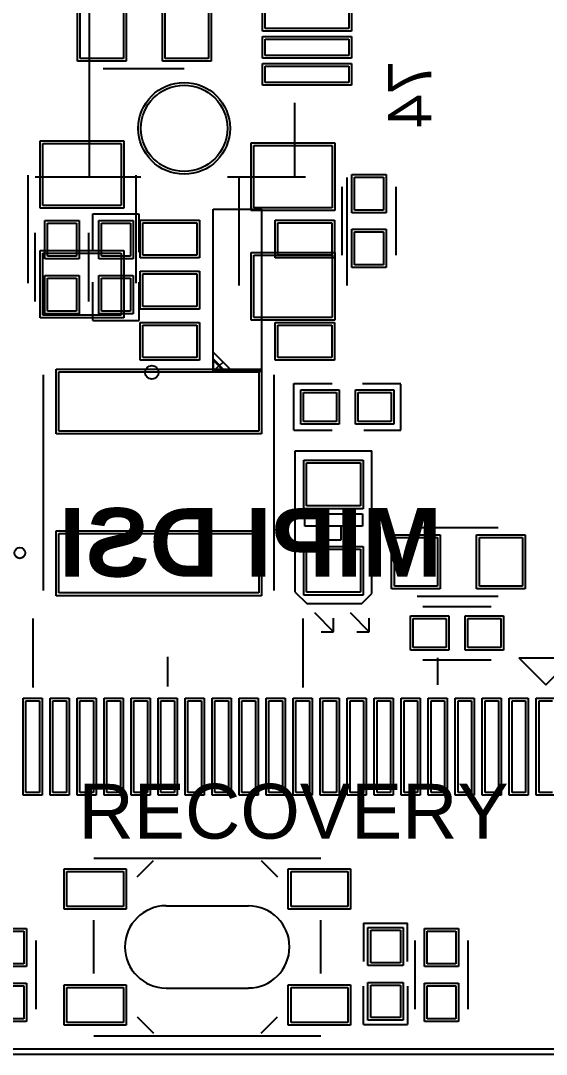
# Model space of a CAD drawing. Header units: inches. Extents: x -5 to 125, y -8 to 83.
# Drawn here: x 22.88 to 32.61, y 0 to 19.16 of the extents above; entities that cross this region are included whole.
import ezdxf

# ---------------------------------------------------------------- set-up
doc = ezdxf.new("R2010")
doc.units = ezdxf.units.IN
for name, color, linetype in [('Bottom Overlay', 54, 'Continuous'), ('Bottom Paste', 16, 'Continuous'), ('Bottom Solder', 6, 'Continuous'), ('Keep-Out Layer', 6, 'Continuous'), ('Top Overlay', 2, 'Continuous'), ('Top Paste', 8, 'Continuous'), ('Top Solder', 216, 'Continuous')]:
    doc.layers.add(name, color=color, linetype=linetype)
doc.styles.add('Arial', font='', dxfattribs={"height": 0.2})
doc.styles.add('Arial_Bold', font='', dxfattribs={"height": 0.2})
doc.styles.get('Arial').set_extended_font_data('Arial')
doc.styles.get('Arial_Bold').set_extended_font_data('Arial', bold=True)

# ---------------------------------------------------------------- blocks, each defined once
blk = doc.blocks.new('M_2_E_K___B_48')
at = {"layer": 'Bottom Overlay'}
for p, q in [((10.9, 2.3), (10.9, 3.75)), ((10.9, 3.55), (9.525, 3.55)), ((10.9, -0.25), (10.9, 0.7)), ((10.9, -0.25), (-10.9, -0.25)), ((10.9, -1.261), (10.9, -0.25))]:
    blk.add_line(p, q, dxfattribs=at)
at = {"layer": 'Bottom Paste'}
for p, q in [((7.85, 4.55), (8.15, 4.55)), ((8.15, 4.55), (8.15, 3)), ((8.35, 3), (8.35, 4.55)), ((8.35, 4.55), (8.65, 4.55)), ((8.65, 4.55), (8.65, 3)), ((8.85, 3), (8.85, 4.55)), ((8.85, 4.55), (9.15, 4.55)), ((9.15, 4.55), (9.15, 3)), ((8.15, 3), (7.85, 3)), ((8.65, 3), (8.35, 3)), ((9.15, 3), (8.85, 3))]:
    blk.add_line(p, q, dxfattribs=at)
at = {"layer": 'Bottom Solder'}
for p, q in [((7.8, 4.6), (8.2, 4.6)), ((8.2, 4.6), (8.2, 2.95)), ((8.3, 2.95), (8.3, 4.6)), ((8.3, 4.6), (8.7, 4.6)), ((8.7, 4.6), (8.7, 2.95)), ((8.8, 2.95), (8.8, 4.6)), ((8.8, 4.6), (9.2, 4.6)), ((9.2, 4.6), (9.2, 2.95)), ((8.2, 2.95), (7.8, 2.95)), ((8.7, 2.95), (8.3, 2.95)), ((9.2, 2.95), (8.8, 2.95))]:
    blk.add_line(p, q, dxfattribs=at)
for radius in [0.85, 0.8]:
    blk.add_circle((10, 1.5), radius, dxfattribs=at)
at = {"layer": 'Top Solder'}
for radius in [0.85, 0.8]:
    blk.add_circle((10, 1.5), radius, dxfattribs=at)
at = {"layer": 'Bottom Overlay', "style": 'Arial', "text_generation_flag": 2}
blk.add_text('74', height=0.8, rotation=-180, dxfattribs=at).set_placement((8.75, 6.075))
blk = doc.blocks.new('0603C_52')
at = {"layer": 'Top Overlay'}
for p, q in [((-0.762, 0.635), (0.738, 0.635)), ((-0.762, -0.635), (0.738, -0.635))]:
    blk.add_line(p, q, dxfattribs=at)
at = {"layer": 'Top Paste'}
for p, q in [((-1.187, -0.45), (-1.187, 0.45)), ((-1.187, 0.45), (-0.387, 0.45)), ((-0.387, 0.45), (-0.387, -0.45)), ((0.387, -0.45), (0.387, 0.45)), ((0.387, 0.45), (1.187, 0.45)), ((1.187, 0.45), (1.187, -0.45)), ((-0.387, -0.45), (-1.187, -0.45)), ((1.187, -0.45), (0.387, -0.45))]:
    blk.add_line(p, q, dxfattribs=at)
at = {"layer": 'Top Solder'}
for p, q in [((-1.237, -0.5), (-1.237, 0.5)), ((-1.237, 0.5), (-0.337, 0.5)), ((-0.337, 0.5), (-0.337, -0.5)), ((0.337, -0.5), (0.337, 0.5)), ((0.337, 0.5), (1.237, 0.5)), ((1.237, 0.5), (1.237, -0.5)), ((-0.337, -0.5), (-1.237, -0.5)), ((1.237, -0.5), (0.337, -0.5))]:
    blk.add_line(p, q, dxfattribs=at)
blk = doc.blocks.new('QFN_2_3_95')
at = {"layer": 'Top Overlay'}
for p, q in [((-0.928, 1.728), (-1.228, 1.428)), ((-0.927, 1.728), (-0.928, 1.728)), ((1.228, 1.728), (0.965, 1.728)), ((1.228, 1.728), (1.228, 1.016)), ((-1.228, 1.428), (-1.228, 0.94)), ((-1.228, -1.016), (-1.228, -1.728)), ((1.228, -1.016), (1.228, -1.728)), ((-0.95, -1.728), (-1.228, -1.728)), ((1.228, -1.728), (0.952, -1.728))]:
    blk.add_line(p, q, dxfattribs=at)
blk.add_circle((-1.676, 0.508), 0.1, dxfattribs=at)
at = {"layer": 'Top Paste'}
for p, q in [((-0.625, 0.9), (-0.625, 1.8)), ((-0.625, 1.8), (-0.375, 1.8)), ((-0.375, 1.8), (-0.375, 0.9)), ((-0.125, 0.9), (-0.125, 1.8)), ((-0.125, 1.8), (0.125, 1.8)), ((0.125, 1.8), (0.125, 0.9)), ((0.375, 0.9), (0.375, 1.8)), ((0.375, 1.8), (0.625, 1.8)), ((0.625, 1.8), (0.625, 0.9)), ((-0.625, 0.9), (-0.625, 1.3)), ((-0.625, 1.3), (0.625, 1.3)), ((0.625, 1.3), (0.625, 0.9)), ((-0.375, 0.9), (-0.625, 0.9)), ((0.625, 0.9), (-0.625, 0.9)), ((0.125, 0.9), (-0.125, 0.9)), ((0.625, 0.9), (0.375, 0.9)), ((-1.3, 0.375), (-1.3, 0.625)), ((-1.3, 0.625), (-0.6, 0.625)), ((-0.6, 0.625), (-0.6, 0.375)), ((0.6, 0.375), (0.6, 0.625)), ((0.6, 0.625), (1.3, 0.625)), ((1.3, 0.625), (1.3, 0.375)), ((-0.6, 0.375), (-1.3, 0.375)), ((1.3, 0.375), (0.6, 0.375)), ((-1.3, -0.125), (-1.3, 0.125)), ((-1.3, 0.125), (-0.6, 0.125)), ((-0.6, 0.125), (-0.6, -0.125)), ((-0.2, -0.125), (-0.2, 0.125)), ((-0.2, 0.125), (0.2, 0.125)), ((0.2, 0.125), (0.2, -0.125)), ((0.6, -0.125), (0.6, 0.125)), ((0.6, 0.125), (1.3, 0.125)), ((1.3, 0.125), (1.3, -0.125)), ((-0.6, -0.125), (-1.3, -0.125)), ((0.2, -0.125), (-0.2, -0.125)), ((1.3, -0.125), (0.6, -0.125)), ((-1.3, -0.625), (-1.3, -0.375)), ((-1.3, -0.375), (-0.6, -0.375)), ((-0.6, -0.375), (-0.6, -0.625)), ((0.6, -0.625), (0.6, -0.375)), ((0.6, -0.375), (1.3, -0.375)), ((1.3, -0.375), (1.3, -0.625)), ((-0.6, -0.625), (-1.3, -0.625)), ((1.3, -0.625), (0.6, -0.625)), ((-0.625, -1.8), (-0.625, -0.9)), ((-0.625, -0.9), (-0.375, -0.9)), ((-0.375, -0.9), (-0.375, -1.8)), ((-0.125, -1.8), (-0.125, -0.9)), ((-0.125, -0.9), (0.125, -0.9)), ((0.125, -0.9), (0.125, -1.8)), ((0.375, -1.8), (0.375, -0.9)), ((0.375, -0.9), (0.625, -0.9)), ((0.625, -0.9), (0.625, -1.8)), ((-0.375, -1.8), (-0.625, -1.8)), ((0.125, -1.8), (-0.125, -1.8)), ((0.625, -1.8), (0.375, -1.8))]:
    blk.add_line(p, q, dxfattribs=at)
at = {"layer": 'Top Solder'}
for p, q in [((-0.675, 0.85), (-0.675, 1.85)), ((-0.675, 1.85), (-0.325, 1.85)), ((-0.325, 1.85), (-0.325, 0.85)), ((-0.175, 0.85), (-0.175, 1.85)), ((-0.175, 1.85), (0.175, 1.85)), ((0.175, 1.85), (0.175, 0.85)), ((0.325, 0.85), (0.325, 1.85)), ((0.325, 1.85), (0.675, 1.85)), ((0.675, 1.85), (0.675, 0.85)), ((-0.675, 0.85), (-0.675, 1.35)), ((-0.675, 1.35), (0.675, 1.35)), ((0.675, 1.35), (0.675, 0.85)), ((-0.325, 0.85), (-0.675, 0.85)), ((0.675, 0.85), (-0.675, 0.85)), ((0.175, 0.85), (-0.175, 0.85)), ((0.675, 0.85), (0.325, 0.85)), ((-1.35, 0.325), (-1.35, 0.675)), ((-1.35, 0.675), (-0.55, 0.675)), ((-0.55, 0.675), (-0.55, 0.325)), ((0.55, 0.325), (0.55, 0.675)), ((0.55, 0.675), (1.35, 0.675)), ((1.35, 0.675), (1.35, 0.325)), ((-0.55, 0.325), (-1.35, 0.325)), ((1.35, 0.325), (0.55, 0.325)), ((-1.35, -0.175), (-1.35, 0.175)), ((-1.35, 0.175), (-0.55, 0.175)), ((-0.55, 0.175), (-0.55, -0.175)), ((-0.25, -0.175), (-0.25, 0.175)), ((-0.25, 0.175), (0.25, 0.175)), ((0.25, 0.175), (0.25, -0.175)), ((0.55, -0.175), (0.55, 0.175)), ((0.55, 0.175), (1.35, 0.175)), ((1.35, 0.175), (1.35, -0.175)), ((-0.55, -0.175), (-1.35, -0.175)), ((0.25, -0.175), (-0.25, -0.175)), ((1.35, -0.175), (0.55, -0.175)), ((-1.35, -0.675), (-1.35, -0.325)), ((-1.35, -0.325), (-0.55, -0.325)), ((-0.55, -0.325), (-0.55, -0.675)), ((0.55, -0.675), (0.55, -0.325)), ((0.55, -0.325), (1.35, -0.325)), ((1.35, -0.325), (1.35, -0.675)), ((-0.55, -0.675), (-1.35, -0.675)), ((1.35, -0.675), (0.55, -0.675)), ((-0.675, -1.85), (-0.675, -0.85)), ((-0.675, -0.85), (-0.325, -0.85)), ((-0.325, -0.85), (-0.325, -1.85)), ((-0.175, -1.85), (-0.175, -0.85)), ((-0.175, -0.85), (0.175, -0.85)), ((0.175, -0.85), (0.175, -1.85)), ((0.325, -1.85), (0.325, -0.85)), ((0.325, -0.85), (0.675, -0.85)), ((0.675, -0.85), (0.675, -1.85)), ((-0.325, -1.85), (-0.675, -1.85)), ((0.175, -1.85), (-0.175, -1.85)), ((0.675, -1.85), (0.325, -1.85))]:
    blk.add_line(p, q, dxfattribs=at)
blk = doc.blocks.new('SOT_235_B_98')
at = {"layer": 'Bottom Overlay'}
for p, q in [((-0.45, -1.5), (-0.45, 1.5)), ((-0.45, 1.5), (0.45, 1.5)), ((0.45, -1.5), (0.45, 1.5)), ((-0.45, -1.15), (-0.1, -1.5)), ((-0.45, -1.275), (-0.45, -1.5)), ((-0.45, -1.275), (-0.225, -1.5)), ((-0.45, -1.3), (-0.25, -1.5)), ((-0.45, -1.3), (-0.225, -1.5)), ((-0.45, -1.5), (-0.265, -1.335)), ((-0.45, -1.5), (0.45, -1.5)), ((-0.1, -1.5), (-0.025, -1.5))]:
    blk.add_line(p, q, dxfattribs=at)
blk.add_circle((-1.585, -1.524), 0.125, dxfattribs=at)
at = {"layer": 'Bottom Paste'}
for p, q in [((-1.75, 0.65), (-1.75, 1.25)), ((-1.75, 1.25), (-0.75, 1.25)), ((-0.75, 1.25), (-0.75, 0.65)), ((0.75, 0.65), (0.75, 1.25)), ((0.75, 1.25), (1.75, 1.25)), ((1.75, 1.25), (1.75, 0.65)), ((-0.75, 0.65), (-1.75, 0.65)), ((1.75, 0.65), (0.75, 0.65)), ((-1.75, -0.3), (-1.75, 0.3)), ((-1.75, 0.3), (-0.75, 0.3)), ((-0.75, 0.3), (-0.75, -0.3)), ((-0.75, -0.3), (-1.75, -0.3)), ((-1.75, -1.25), (-1.75, -0.65)), ((-1.75, -0.65), (-0.75, -0.65)), ((-0.75, -0.65), (-0.75, -1.25)), ((0.75, -1.25), (0.75, -0.65)), ((0.75, -0.65), (1.75, -0.65)), ((1.75, -0.65), (1.75, -1.25)), ((-0.75, -1.25), (-1.75, -1.25)), ((1.75, -1.25), (0.75, -1.25))]:
    blk.add_line(p, q, dxfattribs=at)
at = {"layer": 'Bottom Solder'}
for p, q in [((-1.8, 0.6), (-1.8, 1.3)), ((-1.8, 1.3), (-0.7, 1.3)), ((-0.7, 1.3), (-0.7, 0.6)), ((0.7, 0.6), (0.7, 1.3)), ((0.7, 1.3), (1.8, 1.3)), ((1.8, 1.3), (1.8, 0.6)), ((-0.7, 0.6), (-1.8, 0.6)), ((1.8, 0.6), (0.7, 0.6)), ((-1.8, -0.35), (-1.8, 0.35)), ((-1.8, 0.35), (-0.7, 0.35)), ((-0.7, 0.35), (-0.7, -0.35)), ((-0.7, -0.35), (-1.8, -0.35)), ((-1.8, -1.3), (-1.8, -0.6)), ((-1.8, -0.6), (-0.7, -0.6)), ((-0.7, -0.6), (-0.7, -1.3)), ((0.7, -1.3), (0.7, -0.6)), ((0.7, -0.6), (1.8, -0.6)), ((1.8, -0.6), (1.8, -1.3)), ((-0.7, -1.3), (-1.8, -1.3)), ((1.8, -1.3), (0.7, -1.3))]:
    blk.add_line(p, q, dxfattribs=at)
blk = doc.blocks.new('0402R_229')
at = {"layer": 'Top Overlay'}
for p, q in [((-0.991, 0.432), (-0.279, 0.432)), ((-0.991, -0.432), (-0.991, 0.432)), ((0.279, 0.432), (0.991, 0.432)), ((0.991, -0.432), (0.991, 0.419)), ((-0.991, -0.432), (-0.279, -0.432)), ((0.305, -0.432), (0.991, -0.432))]:
    blk.add_line(p, q, dxfattribs=at)
at = {"layer": 'Top Paste'}
for p, q in [((-0.813, -0.267), (-0.813, 0.267)), ((-0.813, 0.267), (-0.203, 0.267)), ((-0.203, 0.267), (-0.203, -0.267)), ((0.203, -0.267), (0.203, 0.267)), ((0.203, 0.267), (0.813, 0.267)), ((0.813, 0.267), (0.813, -0.267)), ((-0.203, -0.267), (-0.813, -0.267)), ((0.813, -0.267), (0.203, -0.267))]:
    blk.add_line(p, q, dxfattribs=at)
at = {"layer": 'Top Solder'}
for p, q in [((-0.863, -0.317), (-0.863, 0.317)), ((-0.863, 0.317), (-0.153, 0.317)), ((-0.153, 0.317), (-0.153, -0.317)), ((0.153, -0.317), (0.153, 0.317)), ((0.153, 0.317), (0.863, 0.317)), ((0.863, 0.317), (0.863, -0.317)), ((-0.153, -0.317), (-0.863, -0.317)), ((0.863, -0.317), (0.153, -0.317))]:
    blk.add_line(p, q, dxfattribs=at)
blk = doc.blocks.new('0402R_B_241')
at = {"layer": 'Bottom Overlay'}
for p, q in [((-0.991, 0.432), (-0.991, -0.432)), ((-0.991, 0.432), (-0.279, 0.432)), ((0.305, 0.432), (0.991, 0.432)), ((0.991, 0.432), (0.991, -0.419)), ((-0.991, -0.432), (-0.279, -0.432)), ((0.279, -0.432), (0.991, -0.432))]:
    blk.add_line(p, q, dxfattribs=at)
at = {"layer": 'Bottom Paste'}
for p, q in [((-0.813, -0.267), (-0.813, 0.267)), ((-0.813, 0.267), (-0.203, 0.267)), ((-0.203, 0.267), (-0.203, -0.267)), ((0.203, -0.267), (0.203, 0.267)), ((0.203, 0.267), (0.813, 0.267)), ((0.813, 0.267), (0.813, -0.267)), ((-0.203, -0.267), (-0.813, -0.267)), ((0.813, -0.267), (0.203, -0.267))]:
    blk.add_line(p, q, dxfattribs=at)
at = {"layer": 'Bottom Solder'}
for p, q in [((-0.863, -0.317), (-0.863, 0.317)), ((-0.863, 0.317), (-0.153, 0.317)), ((-0.153, 0.317), (-0.153, -0.317)), ((0.153, -0.317), (0.153, 0.317)), ((0.153, 0.317), (0.863, 0.317)), ((0.863, 0.317), (0.863, -0.317)), ((-0.153, -0.317), (-0.863, -0.317)), ((0.863, -0.317), (0.153, -0.317))]:
    blk.add_line(p, q, dxfattribs=at)
blk = doc.blocks.new('FPC30_B_276')
at = {"layer": 'Bottom Overlay'}
for p, q in [((-2.25, 3.95), (-2.25, 2.675)), ((2.75, 3.95), (2.75, 2.675)), ((0.25, 2.692), (0.25, 3.242)), ((5.25, 2.725), (5.25, 3.225)), ((6.75, 3.225), (7.25, 2.725)), ((6.75, 3.225), (7.75, 3.225)), ((7.25, 2.725), (7.75, 3.225)), ((-9.8, -4.025), (9.8, -4.025))]:
    blk.add_line(p, q, dxfattribs=at)
at = {"layer": 'Bottom Paste'}
for p, q in [((-2.375, 0.725), (-2.375, 2.425)), ((-2.375, 2.425), (-2.125, 2.425)), ((-2.125, 2.425), (-2.125, 0.725)), ((-1.875, 0.725), (-1.875, 2.425)), ((-1.875, 2.425), (-1.625, 2.425)), ((-1.625, 2.425), (-1.625, 0.725)), ((-1.375, 0.725), (-1.375, 2.425)), ((-1.375, 2.425), (-1.125, 2.425)), ((-1.125, 2.425), (-1.125, 0.725)), ((-0.875, 0.725), (-0.875, 2.425)), ((-0.875, 2.425), (-0.625, 2.425)), ((-0.625, 2.425), (-0.625, 0.725)), ((-0.375, 0.725), (-0.375, 2.425)), ((-0.375, 2.425), (-0.125, 2.425)), ((-0.125, 2.425), (-0.125, 0.725)), ((0.125, 0.725), (0.125, 2.425)), ((0.125, 2.425), (0.375, 2.425)), ((0.375, 2.425), (0.375, 0.725)), ((0.625, 0.725), (0.625, 2.425)), ((0.625, 2.425), (0.875, 2.425)), ((0.875, 2.425), (0.875, 0.725)), ((1.125, 0.725), (1.125, 2.425)), ((1.125, 2.425), (1.375, 2.425)), ((1.375, 2.425), (1.375, 0.725)), ((1.625, 0.725), (1.625, 2.425)), ((1.625, 2.425), (1.875, 2.425)), ((1.875, 2.425), (1.875, 0.725)), ((2.125, 0.725), (2.125, 2.425)), ((2.125, 2.425), (2.375, 2.425)), ((2.375, 2.425), (2.375, 0.725)), ((2.625, 0.725), (2.625, 2.425)), ((2.625, 2.425), (2.875, 2.425)), ((2.875, 2.425), (2.875, 0.725)), ((3.125, 0.725), (3.125, 2.425)), ((3.125, 2.425), (3.375, 2.425)), ((3.375, 2.425), (3.375, 0.725)), ((3.625, 0.725), (3.625, 2.425)), ((3.625, 2.425), (3.875, 2.425)), ((3.875, 2.425), (3.875, 0.725)), ((4.125, 0.725), (4.125, 2.425)), ((4.125, 2.425), (4.375, 2.425)), ((4.375, 2.425), (4.375, 0.725)), ((4.625, 0.725), (4.625, 2.425)), ((4.625, 2.425), (4.875, 2.425)), ((4.875, 2.425), (4.875, 0.725)), ((5.125, 0.725), (5.125, 2.425)), ((5.125, 2.425), (5.375, 2.425)), ((5.375, 2.425), (5.375, 0.725)), ((5.625, 0.725), (5.625, 2.425)), ((5.625, 2.425), (5.875, 2.425)), ((5.875, 2.425), (5.875, 0.725)), ((6.125, 0.725), (6.125, 2.425)), ((6.125, 2.425), (6.375, 2.425)), ((6.375, 2.425), (6.375, 0.725)), ((6.625, 0.725), (6.625, 2.425)), ((6.625, 2.425), (6.875, 2.425)), ((6.875, 2.425), (6.875, 0.725)), ((7.125, 0.725), (7.125, 2.425)), ((7.125, 2.425), (7.375, 2.425)), ((-2.125, 0.725), (-2.375, 0.725)), ((-1.625, 0.725), (-1.875, 0.725)), ((-1.125, 0.725), (-1.375, 0.725)), ((-0.625, 0.725), (-0.875, 0.725)), ((-0.125, 0.725), (-0.375, 0.725)), ((0.375, 0.725), (0.125, 0.725)), ((0.875, 0.725), (0.625, 0.725)), ((1.375, 0.725), (1.125, 0.725)), ((1.875, 0.725), (1.625, 0.725)), ((2.375, 0.725), (2.125, 0.725)), ((2.875, 0.725), (2.625, 0.725)), ((3.375, 0.725), (3.125, 0.725)), ((3.875, 0.725), (3.625, 0.725)), ((4.375, 0.725), (4.125, 0.725)), ((4.875, 0.725), (4.625, 0.725)), ((5.375, 0.725), (5.125, 0.725)), ((5.875, 0.725), (5.625, 0.725)), ((6.375, 0.725), (6.125, 0.725)), ((6.875, 0.725), (6.625, 0.725)), ((7.375, 0.725), (7.125, 0.725))]:
    blk.add_line(p, q, dxfattribs=at)
at = {"layer": 'Bottom Solder'}
for p, q in [((-2.425, 0.675), (-2.425, 2.475)), ((-2.425, 2.475), (-2.075, 2.475)), ((-2.075, 2.475), (-2.075, 0.675)), ((-1.925, 0.675), (-1.925, 2.475)), ((-1.925, 2.475), (-1.575, 2.475)), ((-1.575, 2.475), (-1.575, 0.675)), ((-1.425, 0.675), (-1.425, 2.475)), ((-1.425, 2.475), (-1.075, 2.475)), ((-1.075, 2.475), (-1.075, 0.675)), ((-0.925, 0.675), (-0.925, 2.475)), ((-0.925, 2.475), (-0.575, 2.475)), ((-0.575, 2.475), (-0.575, 0.675)), ((-0.425, 0.675), (-0.425, 2.475)), ((-0.425, 2.475), (-0.075, 2.475)), ((-0.075, 2.475), (-0.075, 0.675)), ((0.075, 0.675), (0.075, 2.475)), ((0.075, 2.475), (0.425, 2.475)), ((0.425, 2.475), (0.425, 0.675)), ((0.575, 0.675), (0.575, 2.475)), ((0.575, 2.475), (0.925, 2.475)), ((0.925, 2.475), (0.925, 0.675)), ((1.075, 0.675), (1.075, 2.475)), ((1.075, 2.475), (1.425, 2.475)), ((1.425, 2.475), (1.425, 0.675)), ((1.575, 0.675), (1.575, 2.475)), ((1.575, 2.475), (1.925, 2.475)), ((1.925, 2.475), (1.925, 0.675)), ((2.075, 0.675), (2.075, 2.475)), ((2.075, 2.475), (2.425, 2.475)), ((2.425, 2.475), (2.425, 0.675)), ((2.575, 0.675), (2.575, 2.475)), ((2.575, 2.475), (2.925, 2.475)), ((2.925, 2.475), (2.925, 0.675)), ((3.075, 0.675), (3.075, 2.475)), ((3.075, 2.475), (3.425, 2.475)), ((3.425, 2.475), (3.425, 0.675)), ((3.575, 0.675), (3.575, 2.475)), ((3.575, 2.475), (3.925, 2.475)), ((3.925, 2.475), (3.925, 0.675)), ((4.075, 0.675), (4.075, 2.475)), ((4.075, 2.475), (4.425, 2.475)), ((4.425, 2.475), (4.425, 0.675)), ((4.575, 0.675), (4.575, 2.475)), ((4.575, 2.475), (4.925, 2.475)), ((4.925, 2.475), (4.925, 0.675)), ((5.075, 0.675), (5.075, 2.475)), ((5.075, 2.475), (5.425, 2.475)), ((5.425, 2.475), (5.425, 0.675)), ((5.575, 0.675), (5.575, 2.475)), ((5.575, 2.475), (5.925, 2.475)), ((5.925, 2.475), (5.925, 0.675)), ((6.075, 0.675), (6.075, 2.475)), ((6.075, 2.475), (6.425, 2.475)), ((6.425, 2.475), (6.425, 0.675)), ((6.575, 0.675), (6.575, 2.475)), ((6.575, 2.475), (6.925, 2.475)), ((6.925, 2.475), (6.925, 0.675)), ((7.075, 0.675), (7.075, 2.475)), ((7.075, 2.475), (7.425, 2.475)), ((-2.075, 0.675), (-2.425, 0.675)), ((-1.575, 0.675), (-1.925, 0.675)), ((-1.075, 0.675), (-1.425, 0.675)), ((-0.575, 0.675), (-0.925, 0.675)), ((-0.075, 0.675), (-0.425, 0.675)), ((0.425, 0.675), (0.075, 0.675)), ((0.925, 0.675), (0.575, 0.675)), ((1.425, 0.675), (1.075, 0.675)), ((1.925, 0.675), (1.575, 0.675)), ((2.425, 0.675), (2.075, 0.675)), ((2.925, 0.675), (2.575, 0.675)), ((3.425, 0.675), (3.075, 0.675)), ((3.925, 0.675), (3.575, 0.675)), ((4.425, 0.675), (4.075, 0.675)), ((4.925, 0.675), (4.575, 0.675)), ((5.425, 0.675), (5.075, 0.675)), ((5.925, 0.675), (5.575, 0.675)), ((6.425, 0.675), (6.075, 0.675)), ((6.925, 0.675), (6.575, 0.675)), ((7.425, 0.675), (7.075, 0.675))]:
    blk.add_line(p, q, dxfattribs=at)
blk = doc.blocks.new('L_4_4_2_291')
at = {"layer": 'Top Overlay'}
for p, q in [((-2.006, 2.134), (1.994, 2.134)), ((-2.006, -2.134), (1.994, -2.134))]:
    blk.add_line(p, q, dxfattribs=at)
at = {"layer": 'Top Paste'}
for p, q in [((-2.05, -1.85), (-2.05, 1.85)), ((-2.05, 1.85), (-0.95, 1.85)), ((-0.95, 1.85), (-0.95, -1.85)), ((0.95, -1.85), (0.95, 1.85)), ((0.95, 1.85), (2.05, 1.85)), ((2.05, 1.85), (2.05, -1.85)), ((-0.95, -1.85), (-2.05, -1.85)), ((2.05, -1.85), (0.95, -1.85))]:
    blk.add_line(p, q, dxfattribs=at)
at = {"layer": 'Top Solder'}
for p, q in [((-2.1, -1.9), (-2.1, 1.9)), ((-2.1, 1.9), (-0.9, 1.9)), ((-0.9, 1.9), (-0.9, -1.9)), ((0.9, -1.9), (0.9, 1.9)), ((0.9, 1.9), (2.1, 1.9)), ((2.1, 1.9), (2.1, -1.9)), ((-0.9, -1.9), (-2.1, -1.9)), ((2.1, -1.9), (0.9, -1.9))]:
    blk.add_line(p, q, dxfattribs=at)
blk = doc.blocks.new('KEY4_4_6_3_2_H2_5_293')
at = {"layer": 'Top Overlay'}
for p, q in [((-2.1, 1.646), (2.1, 1.646)), ((-1.297, 1.297), (-0.994, 1.6)), ((0.994, 1.6), (1.297, 1.297)), ((-0.763, 0.763), (0.762, 0.762)), ((-2.1, 0.494), (-2.099, 0.495)), ((-2.1, -0.494), (-2.1, 0.494)), ((2.1, -0.494), (2.1, 0.494)), ((-0.763, -0.761), (0.761, -0.761)), ((-1.297, -1.297), (-0.994, -1.6)), ((0.994, -1.6), (1.297, -1.297)), ((-2.1, -1.646), (2.1, -1.646))]:
    blk.add_line(p, q, dxfattribs=at)
for centre, radius, start, end in [((-0.763, 0.001), 0.762, 90, 270), ((0.761, 0.001), 0.761, 269.9522, 89.9522)]:
    blk.add_arc(centre, radius, start, end, dxfattribs=at)
at = {"layer": 'Top Paste'}
for p, q in [((-2.6, 0.75), (-2.6, 1.4)), ((-2.6, 1.4), (-1.55, 1.4)), ((-1.55, 1.4), (-1.55, 0.75)), ((1.55, 0.75), (1.55, 1.4)), ((1.55, 1.4), (2.6, 1.4)), ((2.6, 1.4), (2.6, 0.75)), ((-1.55, 0.75), (-2.6, 0.75)), ((2.6, 0.75), (1.55, 0.75)), ((-2.6, -1.4), (-2.6, -0.75)), ((-2.6, -0.75), (-1.55, -0.75)), ((-1.55, -0.75), (-1.55, -1.4)), ((1.55, -1.4), (1.55, -0.75)), ((1.55, -0.75), (2.6, -0.75)), ((2.6, -0.75), (2.6, -1.4)), ((-1.55, -1.4), (-2.6, -1.4)), ((2.6, -1.4), (1.55, -1.4))]:
    blk.add_line(p, q, dxfattribs=at)
at = {"layer": 'Top Solder'}
for p, q in [((-2.65, 0.7), (-2.65, 1.45)), ((-2.65, 1.45), (-1.5, 1.45)), ((-1.5, 1.45), (-1.5, 0.7)), ((1.5, 0.7), (1.5, 1.45)), ((1.5, 1.45), (2.65, 1.45)), ((2.65, 1.45), (2.65, 0.7)), ((-1.5, 0.7), (-2.65, 0.7)), ((2.65, 0.7), (1.5, 0.7)), ((-2.65, -1.45), (-2.65, -0.7)), ((-2.65, -0.7), (-1.5, -0.7)), ((-1.5, -0.7), (-1.5, -1.45)), ((1.5, -1.45), (1.5, -0.7)), ((1.5, -0.7), (2.65, -0.7)), ((2.65, -0.7), (2.65, -1.45)), ((-1.5, -1.45), (-2.65, -1.45)), ((2.65, -1.45), (1.5, -1.45))]:
    blk.add_line(p, q, dxfattribs=at)
blk = doc.blocks.new('0402TVS_330')
at = {"layer": 'Top Overlay'}
for p, q in [((-0.94, -0.406), (-0.94, 0.406)), ((-0.229, 0.406), (-0.94, 0.406)), ((0.229, 0.406), (0.94, 0.406)), ((0.94, -0.406), (0.94, 0.406)), ((-0.94, -0.406), (-0.229, -0.406)), ((0.94, -0.406), (0.229, -0.406))]:
    blk.add_line(p, q, dxfattribs=at)
at = {"layer": 'Top Paste'}
for p, q in [((-0.808, -0.275), (-0.808, 0.275)), ((-0.808, 0.275), (-0.208, 0.275)), ((-0.208, 0.275), (-0.208, -0.275)), ((0.208, -0.275), (0.208, 0.275)), ((0.208, 0.275), (0.808, 0.275)), ((0.808, 0.275), (0.808, -0.275)), ((-0.208, -0.275), (-0.808, -0.275)), ((0.808, -0.275), (0.208, -0.275))]:
    blk.add_line(p, q, dxfattribs=at)
at = {"layer": 'Top Solder'}
for p, q in [((-0.858, -0.325), (-0.858, 0.325)), ((-0.858, 0.325), (-0.158, 0.325)), ((-0.158, 0.325), (-0.158, -0.325)), ((0.158, -0.325), (0.158, 0.325)), ((0.158, 0.325), (0.858, 0.325)), ((0.858, 0.325), (0.858, -0.325)), ((-0.158, -0.325), (-0.858, -0.325)), ((0.858, -0.325), (0.158, -0.325))]:
    blk.add_line(p, q, dxfattribs=at)
blk = doc.blocks.new('0603LED_G_339')
at = {"layer": 'Top Overlay'}
for p, q in [((-1.422, -0.711), (-1.422, 0.711)), ((1.219, 0.711), (-1.422, 0.711)), ((1.41, 0.521), (1.219, 0.711)), ((1.575, 0.305), (1.93, 0.66)), ((1.93, 0.66), (1.676, 0.66)), ((1.93, 0.66), (1.676, 0.66)), ((1.93, 0.432), (1.93, 0.66)), ((-0.254, -0.533), (-0.254, 0.533)), ((-0.254, 0.533), (-0.025, 0.533)), ((-0.025, 0.533), (-0.025, -0.533)), ((1.41, -0.495), (1.41, 0.521)), ((-0.025, 0.14), (-0.025, -0.114)), ((0.229, 0.14), (-0.025, 0.14)), ((0.229, -0.114), (0.229, 0.14)), ((1.575, -0.356), (1.93, 0)), ((1.93, 0), (1.676, 0)), ((1.93, 0), (1.676, 0)), ((1.93, -0.229), (1.93, 0)), ((-0.025, -0.114), (0.229, -0.114)), ((-0.025, -0.533), (-0.254, -0.533)), ((1.194, -0.711), (1.41, -0.495)), ((1.194, -0.711), (-1.422, -0.711)), ((-0.191, -0.711), (-0.216, -0.711))]:
    blk.add_line(p, q, dxfattribs=at)
at = {"layer": 'Top Paste'}
for p, q in [((-1.2, -0.5), (-1.2, 0.5)), ((-1.2, 0.5), (-0.4, 0.5)), ((-0.4, 0.5), (-0.4, -0.5)), ((0.4, -0.5), (0.4, 0.5)), ((0.4, 0.5), (1.2, 0.5)), ((1.2, 0.5), (1.2, -0.5)), ((-0.4, -0.5), (-1.2, -0.5)), ((1.2, -0.5), (0.4, -0.5))]:
    blk.add_line(p, q, dxfattribs=at)
at = {"layer": 'Top Solder'}
for p, q in [((-1.25, -0.55), (-1.25, 0.55)), ((-1.25, 0.55), (-0.35, 0.55)), ((-0.35, 0.55), (-0.35, -0.55)), ((0.35, -0.55), (0.35, 0.55)), ((0.35, 0.55), (1.25, 0.55)), ((1.25, 0.55), (1.25, -0.55)), ((-0.35, -0.55), (-1.25, -0.55)), ((1.25, -0.55), (0.35, -0.55))]:
    blk.add_line(p, q, dxfattribs=at)
blk = doc.blocks.new('0402C_422')
at = {"layer": 'Top Overlay'}
for p, q in [((-0.635, 0.495), (0.635, 0.495)), ((-0.635, -0.495), (0.635, -0.495))]:
    blk.add_line(p, q, dxfattribs=at)
at = {"layer": 'Top Paste'}
for p, q in [((-0.813, -0.267), (-0.813, 0.267)), ((-0.813, 0.267), (-0.203, 0.267)), ((-0.203, 0.267), (-0.203, -0.267)), ((0.203, -0.267), (0.203, 0.267)), ((0.203, 0.267), (0.813, 0.267)), ((0.813, 0.267), (0.813, -0.267)), ((-0.203, -0.267), (-0.813, -0.267)), ((0.813, -0.267), (0.203, -0.267))]:
    blk.add_line(p, q, dxfattribs=at)
at = {"layer": 'Top Solder'}
for p, q in [((-0.863, -0.317), (-0.863, 0.317)), ((-0.863, 0.317), (-0.153, 0.317)), ((-0.153, 0.317), (-0.153, -0.317)), ((0.153, -0.317), (0.153, 0.317)), ((0.153, 0.317), (0.863, 0.317)), ((0.863, 0.317), (0.863, -0.317)), ((-0.153, -0.317), (-0.863, -0.317)), ((0.863, -0.317), (0.153, -0.317))]:
    blk.add_line(p, q, dxfattribs=at)
blk = doc.blocks.new('0603C_423')
at = {"layer": 'Top Overlay'}
for p, q in [((-0.762, 0.635), (0.738, 0.635)), ((-0.762, -0.635), (0.738, -0.635))]:
    blk.add_line(p, q, dxfattribs=at)
at = {"layer": 'Top Paste'}
for p, q in [((-1.187, -0.45), (-1.187, 0.45)), ((-1.187, 0.45), (-0.387, 0.45)), ((-0.387, 0.45), (-0.387, -0.45)), ((0.387, -0.45), (0.387, 0.45)), ((0.387, 0.45), (1.187, 0.45)), ((1.187, 0.45), (1.187, -0.45)), ((-0.387, -0.45), (-1.187, -0.45)), ((1.187, -0.45), (0.387, -0.45))]:
    blk.add_line(p, q, dxfattribs=at)
at = {"layer": 'Top Solder'}
for p, q in [((-1.237, -0.5), (-1.237, 0.5)), ((-1.237, 0.5), (-0.337, 0.5)), ((-0.337, 0.5), (-0.337, -0.5)), ((0.337, -0.5), (0.337, 0.5)), ((0.337, 0.5), (1.237, 0.5)), ((1.237, 0.5), (1.237, -0.5)), ((-0.337, -0.5), (-1.237, -0.5)), ((1.237, -0.5), (0.337, -0.5))]:
    blk.add_line(p, q, dxfattribs=at)
blk = doc.blocks.new('0805C_449')
at = {"layer": 'Top Overlay'}
for p, q in [((1, 1), (-1, 1)), ((1, -1), (-1, -1))]:
    blk.add_line(p, q, dxfattribs=at)
at = {"layer": 'Top Paste'}
for p, q in [((-1.591, 0.725), (-0.441, 0.725)), ((-1.591, -0.725), (-1.591, 0.725)), ((-0.441, 0.725), (-0.441, -0.725)), ((0.441, 0.725), (1.591, 0.725)), ((0.441, -0.725), (0.441, 0.725)), ((1.591, 0.725), (1.591, -0.725)), ((-0.441, -0.725), (-1.591, -0.725)), ((1.591, -0.725), (0.441, -0.725))]:
    blk.add_line(p, q, dxfattribs=at)
at = {"layer": 'Top Solder'}
for p, q in [((-1.641, 0.775), (-0.391, 0.775)), ((-1.641, -0.775), (-1.641, 0.775)), ((-0.391, 0.775), (-0.391, -0.775)), ((0.391, 0.775), (1.641, 0.775)), ((0.391, -0.775), (0.391, 0.775)), ((1.641, 0.775), (1.641, -0.775)), ((-0.391, -0.775), (-1.641, -0.775)), ((1.641, -0.775), (0.391, -0.775))]:
    blk.add_line(p, q, dxfattribs=at)
blk = doc.blocks.new('0805C_450')
at = {"layer": 'Top Overlay'}
for p, q in [((1, 1), (-1, 1)), ((1, -1), (-1, -1))]:
    blk.add_line(p, q, dxfattribs=at)
at = {"layer": 'Top Paste'}
for p, q in [((-1.591, 0.725), (-0.441, 0.725)), ((-1.591, -0.725), (-1.591, 0.725)), ((-0.441, 0.725), (-0.441, -0.725)), ((0.441, 0.725), (1.591, 0.725)), ((0.441, -0.725), (0.441, 0.725)), ((1.591, 0.725), (1.591, -0.725)), ((-0.441, -0.725), (-1.591, -0.725)), ((1.591, -0.725), (0.441, -0.725))]:
    blk.add_line(p, q, dxfattribs=at)
at = {"layer": 'Top Solder'}
for p, q in [((-1.641, 0.775), (-0.391, 0.775)), ((-1.641, -0.775), (-1.641, 0.775)), ((-0.391, 0.775), (-0.391, -0.775)), ((0.391, 0.775), (1.641, 0.775)), ((0.391, -0.775), (0.391, 0.775)), ((1.641, 0.775), (1.641, -0.775)), ((-0.391, -0.775), (-1.641, -0.775)), ((1.641, -0.775), (0.391, -0.775))]:
    blk.add_line(p, q, dxfattribs=at)
blk = doc.blocks.new('0402C_452')
at = {"layer": 'Top Overlay'}
for p, q in [((0.635, 0.495), (-0.635, 0.495)), ((-0.635, -0.495), (0.635, -0.495))]:
    blk.add_line(p, q, dxfattribs=at)
at = {"layer": 'Top Paste'}
for p, q in [((-0.813, -0.267), (-0.813, 0.267)), ((-0.813, 0.267), (-0.203, 0.267)), ((-0.203, 0.267), (-0.203, -0.267)), ((0.203, -0.267), (0.203, 0.267)), ((0.203, 0.267), (0.813, 0.267)), ((0.813, 0.267), (0.813, -0.267)), ((-0.203, -0.267), (-0.813, -0.267)), ((0.813, -0.267), (0.203, -0.267))]:
    blk.add_line(p, q, dxfattribs=at)
at = {"layer": 'Top Solder'}
for p, q in [((-0.863, -0.317), (-0.863, 0.317)), ((-0.863, 0.317), (-0.153, 0.317)), ((-0.153, 0.317), (-0.153, -0.317)), ((0.153, -0.317), (0.153, 0.317)), ((0.153, 0.317), (0.863, 0.317)), ((0.863, 0.317), (0.863, -0.317)), ((-0.153, -0.317), (-0.863, -0.317)), ((0.863, -0.317), (0.153, -0.317))]:
    blk.add_line(p, q, dxfattribs=at)
blk = doc.blocks.new('0402C_460')
at = {"layer": 'Top Overlay'}
for p, q in [((0.635, 0.495), (-0.635, 0.495)), ((-0.635, -0.495), (0.635, -0.495))]:
    blk.add_line(p, q, dxfattribs=at)
at = {"layer": 'Top Paste'}
for p, q in [((-0.813, -0.267), (-0.813, 0.267)), ((-0.813, 0.267), (-0.203, 0.267)), ((-0.203, 0.267), (-0.203, -0.267)), ((0.203, -0.267), (0.203, 0.267)), ((0.203, 0.267), (0.813, 0.267)), ((0.813, 0.267), (0.813, -0.267)), ((-0.203, -0.267), (-0.813, -0.267)), ((0.813, -0.267), (0.203, -0.267))]:
    blk.add_line(p, q, dxfattribs=at)
at = {"layer": 'Top Solder'}
for p, q in [((-0.863, -0.317), (-0.863, 0.317)), ((-0.863, 0.317), (-0.153, 0.317)), ((-0.153, 0.317), (-0.153, -0.317)), ((0.153, -0.317), (0.153, 0.317)), ((0.153, 0.317), (0.863, 0.317)), ((0.863, 0.317), (0.863, -0.317)), ((-0.153, -0.317), (-0.863, -0.317)), ((0.863, -0.317), (0.153, -0.317))]:
    blk.add_line(p, q, dxfattribs=at)
blk = doc.blocks.new('0402C_465')
at = {"layer": 'Top Overlay'}
for p, q in [((-0.635, 0.495), (0.635, 0.495)), ((0.635, -0.495), (-0.635, -0.495))]:
    blk.add_line(p, q, dxfattribs=at)
at = {"layer": 'Top Paste'}
for p, q in [((-0.813, -0.267), (-0.813, 0.267)), ((-0.813, 0.267), (-0.203, 0.267)), ((-0.203, 0.267), (-0.203, -0.267)), ((0.203, -0.267), (0.203, 0.267)), ((0.203, 0.267), (0.813, 0.267)), ((0.813, 0.267), (0.813, -0.267)), ((-0.203, -0.267), (-0.813, -0.267)), ((0.813, -0.267), (0.203, -0.267))]:
    blk.add_line(p, q, dxfattribs=at)
at = {"layer": 'Top Solder'}
for p, q in [((-0.863, -0.317), (-0.863, 0.317)), ((-0.863, 0.317), (-0.153, 0.317)), ((-0.153, 0.317), (-0.153, -0.317)), ((0.153, -0.317), (0.153, 0.317)), ((0.153, 0.317), (0.863, 0.317)), ((0.863, 0.317), (0.863, -0.317)), ((-0.153, -0.317), (-0.863, -0.317)), ((0.863, -0.317), (0.153, -0.317))]:
    blk.add_line(p, q, dxfattribs=at)
blk = doc.blocks.new('0402C_B_466')
at = {"layer": 'Bottom Overlay'}
for p, q in [((0.635, 0.495), (-0.635, 0.495)), ((0.635, -0.495), (-0.635, -0.495))]:
    blk.add_line(p, q, dxfattribs=at)
at = {"layer": 'Bottom Paste'}
for p, q in [((-0.813, -0.267), (-0.813, 0.267)), ((-0.813, 0.267), (-0.203, 0.267)), ((-0.203, 0.267), (-0.203, -0.267)), ((0.203, -0.267), (0.203, 0.267)), ((0.203, 0.267), (0.813, 0.267)), ((0.813, 0.267), (0.813, -0.267)), ((-0.203, -0.267), (-0.813, -0.267)), ((0.813, -0.267), (0.203, -0.267))]:
    blk.add_line(p, q, dxfattribs=at)
at = {"layer": 'Bottom Solder'}
for p, q in [((-0.863, -0.317), (-0.863, 0.317)), ((-0.863, 0.317), (-0.153, 0.317)), ((-0.153, 0.317), (-0.153, -0.317)), ((0.153, -0.317), (0.153, 0.317)), ((0.153, 0.317), (0.863, 0.317)), ((0.863, 0.317), (0.863, -0.317)), ((-0.153, -0.317), (-0.863, -0.317)), ((0.863, -0.317), (0.153, -0.317))]:
    blk.add_line(p, q, dxfattribs=at)

msp = doc.modelspace()

# ---------------------------------------------------------------- linework, layer by layer
at = {"layer": 'Keep-Out Layer'}
msp.add_line((3, 0), (117, 0), dxfattribs=at)

# ---------------------------------------------------------------- block references
for name, p, rotation in [('M_2_E_K___B_48', (24.404, 27.161), 270), ('0805C_449', (24.013, 15.291), 270), ('0805C_450', (27.922, 15.249), 270), ('0402C_465', (29.327, 15.444), 270), ('0402R_B_241', (24.642, 14.588), 90), ('0402C_B_466', (23.642, 14.588), 270), ('L_4_4_2_291', (25.435, 10.6), 90), ('QFN_2_3_95', (21.185, 9.8), 180), ('0603LED_G_339', (28.671, 9.762), 270), ('0402C_460', (22.668, 1.472), 90), ('0402TVS_330', (29.633, 1.49), 270), ('0402C_452', (30.669, 1.472), 90)]:
    msp.add_blockref(name, p, dxfattribs=dict(rotation=rotation))
for name, p in [('0603C_52', (25.166, 18.906)), ('SOT_235_B_98', (26.891, 14.162)), ('0402R_229', (28.925, 11.998)), ('0603C_423', (30.983, 9.127)), ('0402C_422', (30.957, 7.807)), ('FPC30_B_276', (25.35, 4.125)), ('KEY4_4_6_3_2_H2_5_293', (26.333, 1.99))]:
    msp.add_blockref(name, p)

# ---------------------------------------------------------------- texts
at = {"layer": 'Bottom Overlay', "style": 'Arial_Bold', "text_generation_flag": 2}
msp.add_text('MIPI DSI', height=1.27, rotation=360, dxfattribs=at).set_placement((30.682, 8.853))
at = {"layer": 'Top Overlay', "style": 'Arial'}
msp.add_text('RECOVERY', height=1.016, dxfattribs=at).set_placement((23.947, 3.997))

doc.saveas('drawing.dxf')
